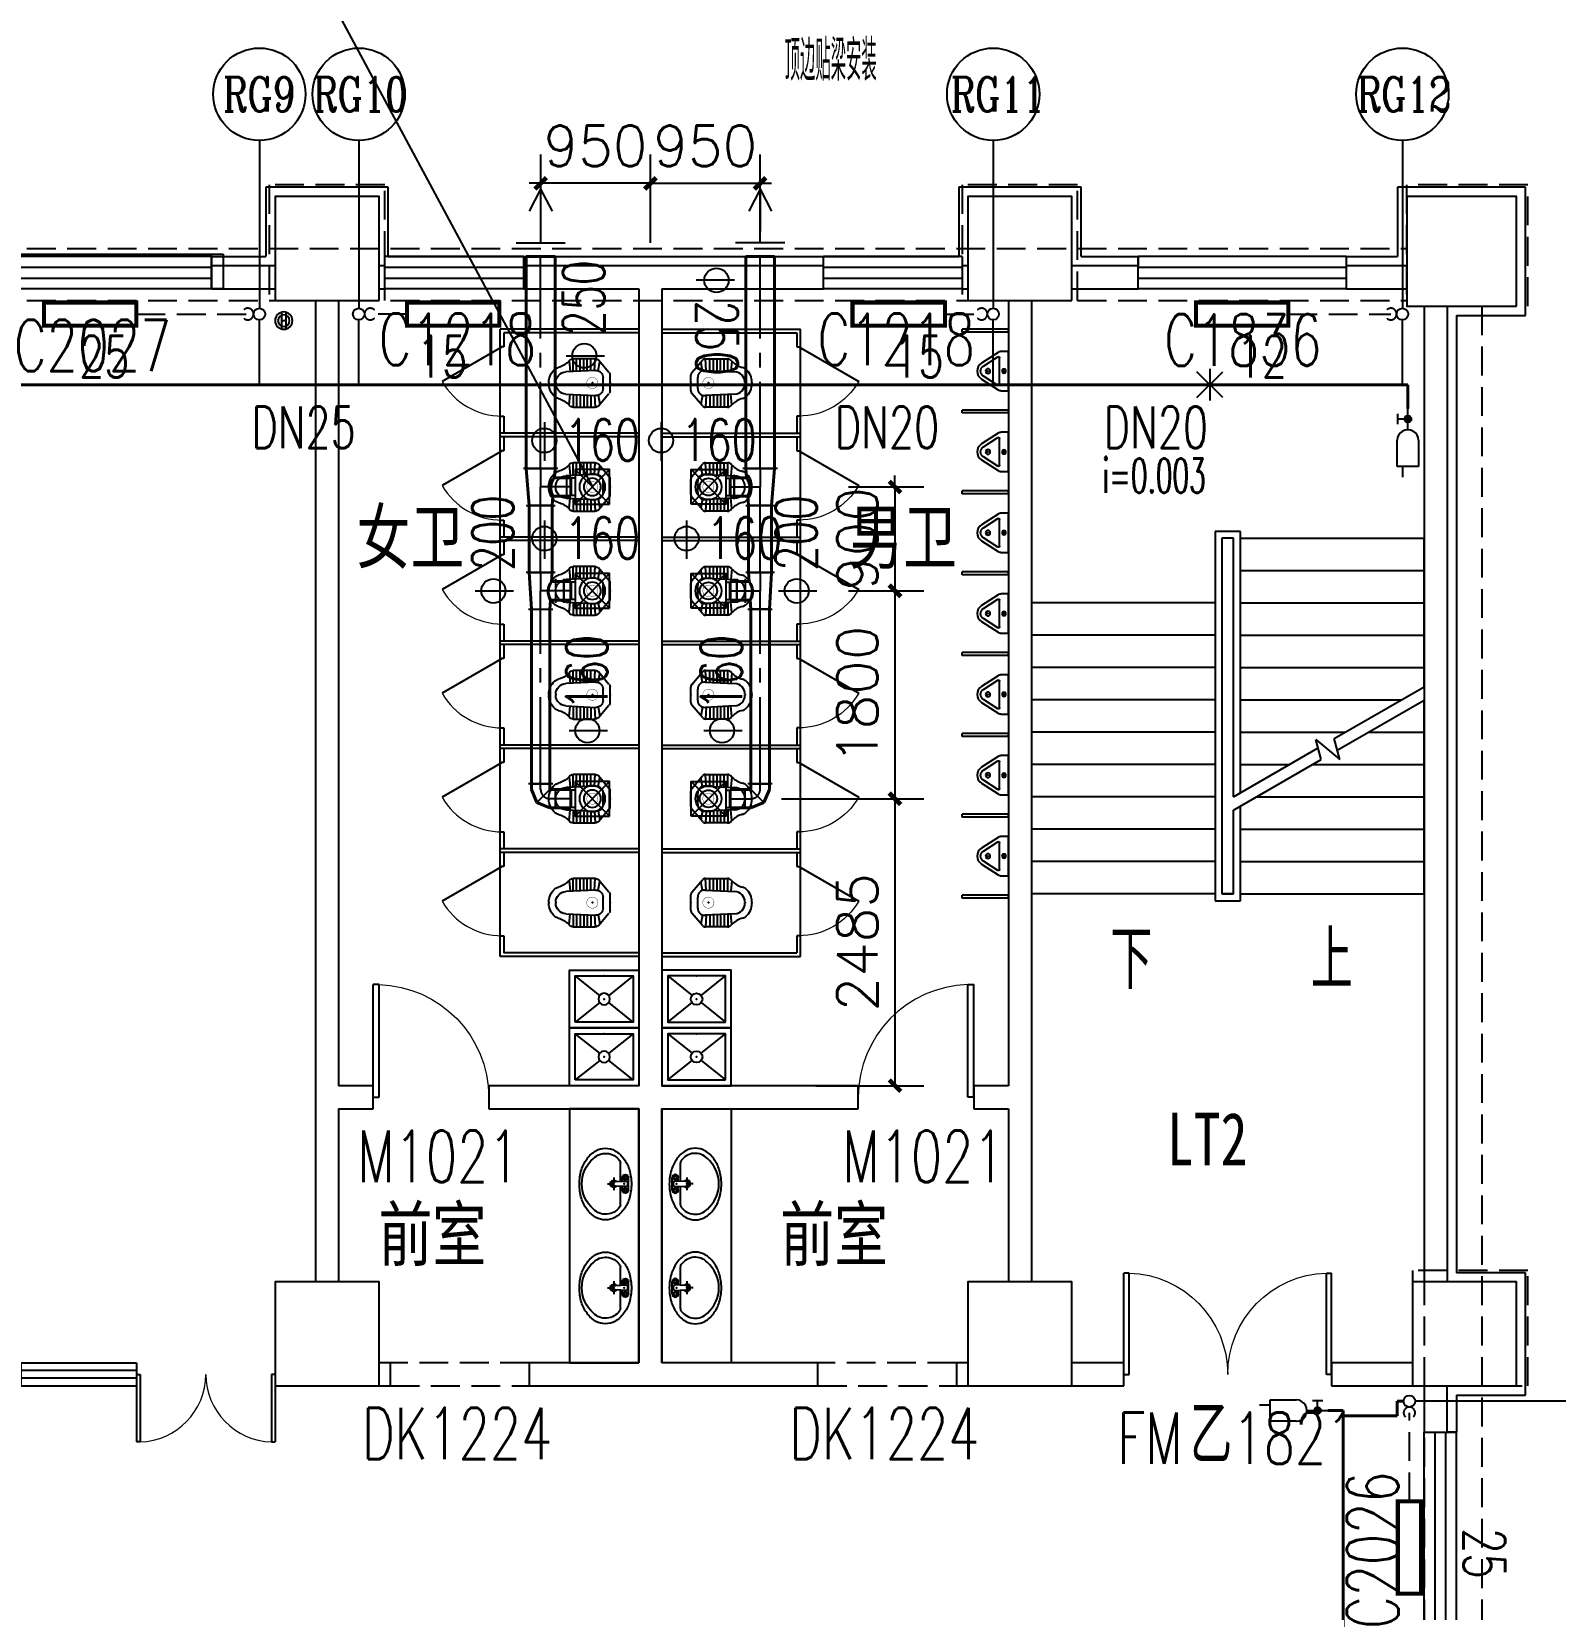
# Model space of a CAD drawing. Extents: x -37230 to 424755, y -141014 to 127947.
# Drawn here: x 295104 to 308302, y 33030 to 46693 of the extents above; entities that cross this region are included whole.
import ezdxf

# ---------------------------------------------------------------- set-up
doc = ezdxf.new("R2010")
doc.units = 0
doc.header["$LTSCALE"] = 1000
doc.header["$MEASUREMENT"] = 0
doc.linetypes.add('CENTER2', pattern=[1.125, 0.75, -0.125, 0.125, -0.125])
doc.linetypes.add('DASH', pattern=[0.35, 0.25, -0.1])
for name, color, linetype in [('AC-PFSB', 4, 'Continuous'), ('COLUMN', 8, 'Continuous'), ('DIM-暖供水', 3, 'Continuous'), ('DIM_SYMB', 3, 'Continuous'), ('DUCT-排风中心线', 5, 'CENTER2'), ('DUCT-排风法兰', 2, 'Continuous'), ('DUCT-排风管端线', 2, 'Continuous'), ('PIPE-暖供支管', 4, 'Continuous'), ('PIPE-暖回支管', 4, 'DASH'), ('S_GROUND(给排水)', 143, 'Continuous'), ('S_SURFACE(面层)', 62, 'Continuous'), ('SURFACE', 5, 'Continuous'), ('TH-散热器', 4, 'Continuous'), ('TH_TEXT', 7, 'Continuous'), ('VALVE-暖供水', 7, 'Continuous'), ('WINDOW_TEXT', 8, 'Continuous'), ('厨卫', 8, 'Continuous'), ('暖通底图', 8, 'Continuous'), ('设备以及附件层', 7, 'Continuous')]:
    doc.layers.add(name, color=color, linetype=linetype)
doc.layers.add('DUCT-排风管', color=31, linetype='Continuous', lineweight=40)
doc.layers.add('PIPE-暖供水', color=1, linetype='Continuous', lineweight=40)
doc.styles.add('-宋体', font='', dxfattribs={"width": 0.75})
doc.styles.add('_TCH_DIM', font='SIMPLEX', dxfattribs={"bigfont": 'GBCBIG'})
doc.styles.add('_TCH_WINDOW', font='SIMPLEX', dxfattribs={"height": 3.5, "bigfont": 'GBCBIG'})
doc.styles.add('_THVAC_DIM', font='SIMPLEX', dxfattribs={"width": 0.8, "height": 3.5, "bigfont": 'HZTXT'})
doc.styles.add('_THVAC_SERIAL', font='COMPLEX', dxfattribs={"width": 0.8, "height": 3.5, "bigfont": 'HZTXT'})
doc.styles.get('-宋体').set_extended_font_data('SimSun')
doc.dimstyles.get("Standard").update_dxf_attribs({"dimscale": 100, "dimtxt": 3.5, "dimasz": 1, "dimexe": 2.5, "dimexo": 3, "dimgap": 1.5, "dimtad": 1, "dimdec": 0, "dimzin": 0, "dimdsep": 46, "dimtxsty": '_TCH_DIM', "dimblk": 'ARCHTICK', "dimcen": 0.09, "dimclrd": 3, "dimclre": 3, "dimclrt": 3, "dimadec": 0, "dimazin": 0, "dimtfac": 1, "dimtdec": 0, "dimtix": 1, "dimtmove": 2, "dimatfit": 3, "dimfxl": 0, "dimtolj": 1, "dimtzin": 0, "dimarcsym": 0})

# ---------------------------------------------------------------- blocks, each defined once
blk = doc.blocks.new('$lvtry$00000174')
at = {"layer": '厨卫'}
for p, q in [((-179, -96), (-17, -96)), ((-52, -25), (56, -25)), ((-52, -78), (-20, -78)), ((-22, -44), (-17, -142)), ((21, -142), (26, -44)), ((21, -96), (183, -96)), ((24, -78), (56, -78)), ((-14, -152), (-54, -152)), ((2, -208), (2, -161)), ((58, -152), (18, -152))]:
    blk.add_line(p, q, dxfattribs=at)
blk.add_lwpolyline([(-123, -18, 0.084172), (-219, -66, 0.106486), (-289, -143, 0.130324), (-310, -225, 0.130324), (-289, -308, 0.106486), (-219, -385, 0.084172), (-123, -433, 0.073176), (0, -451, 0.073176), (123, -433, 0.084172), (219, -385, 0.106486), (289, -308, 0.130324), (310, -225, 0.130324), (289, -143, 0.106486), (219, -66, 0.084172), (123, -18, 0.073176), (0, 0, 0.073176), (-123, -18)], format="xyb", dxfattribs=at)
for centre, radius in [((-52, -52), 19.4), ((-52, -52), 12.6), ((56, -52), 19.4), ((56, -52), 12.6)]:
    blk.add_circle(centre, radius, dxfattribs=at)
for centre, radius, start, end in [((-114, -224), 148, 125.2171, 225.4044), ((-179, -131), 35.1, 90, 125.2171), ((-52, -52), 26.5, 90, 270), ((2, -152), 30.9, 129.8713, 50.1287), ((2, -62), 29.9, 37.4402, 142.5598), ((56, -52), 26.5, 270, 90), ((183, -131), 35.1, 54.7829, 90), ((118, -224), 148, 314.5956, 54.7829), ((2, -142), 19.1, 180, 0), ((2, -152), 19.3, 163.9274, 16.0726), ((6, -130), 300, 221.743, 269.243), ((-2, -130), 300, 270.757, 318.257)]:
    blk.add_arc(centre, radius, start, end, dxfattribs=at)
for p in [(2, -62), (2, -152)]:
    blk.add_point(p, dxfattribs=at)
blk = doc.blocks.new('dgfgrtze')
at = {"layer": '厨卫'}
for p, q in [((324984, -3123), (324993, -3216)), ((325019, -3214), (325019, -3104)), ((325021, -3104), (325211, -3104)), ((325050, -3213), (325050, -3104)), ((325081, -3211), (325081, -3104)), ((325111, -3210), (325111, -3104)), ((325142, -3209), (325142, -3104)), ((325173, -3207), (325173, -3104)), ((325205, -3206), (325211, -3104)), ((325236, -3208), (325251, -3132)), ((325238, -3117), (325330, -3224)), ((324957, -3217), (325215, -3205)), ((325279, -3266), (325279, -3362)), ((325339, -3248), (325339, -3381)), ((324809, -3318), (324809, -3310)), ((324869, -3318), (324869, -3310)), ((325215, -3423), (324957, -3411)), ((324984, -3505), (324993, -3413)), ((325019, -3414), (325019, -3524)), ((325050, -3416), (325050, -3524)), ((325330, -3404), (325238, -3512)), ((325211, -3524), (325021, -3524)), ((325081, -3417), (325081, -3524)), ((325111, -3418), (325111, -3524)), ((325142, -3420), (325142, -3524)), ((325173, -3421), (325173, -3524)), ((325205, -3423), (325211, -3524)), ((325236, -3421), (325251, -3496))]:
    blk.add_line(p, q, dxfattribs=at)
at = {"layer": '厨卫', "const_width": 3}
blk.add_lwpolyline([(325186, -3266, -1), (325186, -3363, -1)], format="xyb", close=True, dxfattribs=at)
at = {"layer": '厨卫'}
for centre, radius, start, end in [((324848, -2999), 185, 283.4062, 315.2192), ((324948, -3099), 43.9, 315.2192, 325.8855), ((325021, -3148), 43.9, 90, 145.8855), ((325211, -3140), 35.9, 40.7002, 90), ((324962, -3310), 153, 130.7841, 180), ((324907, -3246), 68.7, 103.4062, 130.7841), ((324962, -3310), 92.8, 92.693, 180), ((325218, -3266), 61, 0, 92.693), ((325303, -3248), 35.9, 0, 40.7002), ((324962, -3318), 153, 180, 229.2159), ((324962, -3318), 92.8, 180, 267.307), ((325218, -3362), 61, 267.307, 0), ((325303, -3381), 35.9, 319.2998, 0), ((324907, -3382), 68.7, 229.2159, 256.5938), ((324848, -3629), 185, 44.7808, 76.5938), ((324948, -3530), 43.9, 34.1145, 44.7808), ((325021, -3480), 43.9, 214.1145, 270), ((325211, -3488), 35.9, 270, 319.2998)]:
    blk.add_arc(centre, radius, start, end, dxfattribs=at)
for p in [(325186, -3314), (325339, -3314)]:
    blk.add_point(p, dxfattribs=at)
blk = doc.blocks.new('$TCHSYS$APDOOR2D')
blk.add_line((0.5, 0), (0, 0.866))
at = {"lineweight": 13}
blk.add_arc((0.5, 0), 1, 120, 180, dxfattribs=at)
blk = doc.blocks.new('dabi9anqiyi')
at = {"layer": '厨卫'}
for p, q in [((113093, 103811), (112163, 103811)), ((112163, 102611), (112163, 103811)), ((112315, 103811), (112163, 103811)), ((112193, 102611), (112193, 103781)), ((112193, 103781), (112315, 103781)), ((112315, 103781), (112315, 103811)), ((113093, 103811), (112915, 103811)), ((112915, 103811), (112915, 103781)), ((112915, 103781), (113063, 103781)), ((113063, 102611), (113063, 103781)), ((113093, 102611), (113093, 103811)), ((112163, 102611), (112193, 102611)), ((113063, 102611), (113093, 102611))]:
    blk.add_line(p, q, dxfattribs=at)
at = {"layer": '厨卫', "xscale": 600, "yscale": -600, "zscale": 30, "rotation": 180}
blk.add_blockref('$TCHSYS$APDOOR2D', (112615, 103796), dxfattribs=at)
at = {"layer": '厨卫', "extrusion": (0, 0, -1), "xscale": -1, "zscale": -1, "rotation": 90}
blk.add_blockref('dgfgrtze', (-115942, 428200), dxfattribs=at)
blk = doc.blocks.new('$lvtry$00000219')
at = {"color": 0}
for p, q in [((-124, -91), (-43, -216)), ((-116, -76), (116, -76)), ((43, -216), (124, -91))]:
    blk.add_line(p, q, dxfattribs=at)
blk.add_lwpolyline([(69, -231, -0.57735), (-69, -231), (-162, -88, -0.145378), (-170, -61), (-170, 0), (170, 0), (170, -61, -0.145378), (162, -88)], format="xyb", close=True, dxfattribs=at)
for centre, radius in [((0, -38), 17.7), ((0, -177), 20)]:
    blk.add_circle(centre, radius, dxfattribs=at)
for centre, radius, start, end in [((-116, -86), 10, 90, 213.0863), ((116, -86), 10, 326.9137, 90), ((0, -191), 50, 210, 330)]:
    blk.add_arc(centre, radius, start, end, dxfattribs=at)
for p in [(0, -38), (0, -177)]:
    blk.add_point(p, dxfattribs=at)
blk = doc.blocks.new('A$C18BE6784')
at = {"layer": '厨卫'}
for p, q in [((0, 725), (400, 725)), ((0, 725), (0, 700)), ((0, 700), (400, 700)), ((400, 725), (400, 700)), ((0, 25), (400, 25)), ((0, 25), (0, 0)), ((400, 25), (400, 0)), ((0, 0), (400, 0))]:
    blk.add_line(p, q, dxfattribs=at)
at = {"layer": '厨卫', "xscale": -1, "rotation": 90}
blk.add_blockref('$lvtry$00000219', (0, 362), dxfattribs=at)
blk = doc.blocks.new('$lvtry$00000191')
at = {"layer": '厨卫'}
for p, q in [((-250, -50), (-39, -219)), ((39, -219), (250, -50)), ((-250, -450), (-39, -281)), ((39, -281), (250, -450))]:
    blk.add_line(p, q, dxfattribs=at)
for points in [[(300, -500), (300, 0), (-300, 0), (-300, -500)], [(250, -450), (250, -50), (-250, -50), (-250, -450)]]:
    blk.add_lwpolyline(points, close=True, dxfattribs=at)
blk.add_circle((0, -250), 50, dxfattribs=at)
for p in [(0, -50), (0, -250)]:
    blk.add_point(p, dxfattribs=at)
blk = doc.blocks.new('DSAAAAAAAAAAAHHHHHHHHHHDSAAAAAACCE')
at = {"layer": 'S_SURFACE(面层)', "linetype": 'DASH'}
for p, q in [((107291, 162939), (106291, 162939)), ((106291, 162939), (106291, 161939)), ((107291, 161939), (107291, 162939)), ((113291, 162939), (112291, 162939)), ((112291, 162939), (112291, 161939)), ((113291, 161939), (113291, 162939)), ((117191, 162939), (116141, 162939)), ((116141, 162939), (116141, 161889)), ((117191, 161889), (117191, 162939)), ((106291, 161939), (107291, 161939)), ((112291, 161939), (113291, 161939)), ((116141, 161889), (117191, 161889)), ((117191, 153539), (116191, 153539)), ((116191, 153539), (116191, 152539)), ((117191, 152539), (117191, 153539)), ((116191, 152539), (117191, 152539))]:
    blk.add_line(p, q, dxfattribs=at)
blk = doc.blocks.new('geipaishuiguan')
at = {"layer": 'S_GROUND(给排水)'}
for p, q in [((-50313, 82116), (-50313, 81971)), ((-50275, 82043), (-50313, 82043)), ((-50275, 82116), (-50275, 81971))]:
    blk.add_line(p, q, dxfattribs=at)
for radius in [75, 50]:
    blk.add_circle((-50294, 82043), radius, dxfattribs=at)
blk = doc.blocks.new('gouzaozhuyi')
at = {"layer": 'COLUMN'}
blk.add_lwpolyline([(-113223, -21566), (-113223, -21866), (-113323, -21866), (-113323, -21566), (-113223, -21566)], dxfattribs=at)
blk = doc.blocks.new('$VALVE$00000964')
h = blk.add_hatch(color=256)
h.paths.add_polyline_path([(14.7, 46.1, 0.414214), (0, 60.8), (0, 31.3, 0.414214)])
h.paths.add_polyline_path([(0, 60.8, 0.414214), (-14.7, 46.1, 0.414214), (0, 31.3)])
for p, q in [((23.2, 251.3), (23.2, 297.4)), ((-46.1, 138.2), (-46.1, 251.3)), ((-46.1, 251.3), (46.1, 251.3)), ((46.1, 251.3), (46.1, 138.2)), ((0, 92.2), (0, 0)), ((14.7, 46.1), (44.2, 46.1)), ((44.2, 68.2), (44.2, 24))]:
    blk.add_line(p, q)
blk.add_circle((0, 46.1), 14.7)
blk.add_arc((0, 138.2), 46.1, 180, 0)
blk.add_point((0, 0))
blk = doc.blocks.new('_ArchTick')
at = {"color": 0, "linetype": 'ByBlock', "const_width": 0.4}
blk.add_lwpolyline([(-0.5, -0.5), (0.5, 0.5)], dxfattribs=at)
blk = doc.blocks.new('*D40')
at = {"color": 3, "lineweight": -2}
for p, q in [((299514, 44865), (299514, 45629)), ((300464, 44865), (300464, 45629)), ((299514, 45379), (299414, 45379)), ((300464, 45379), (299514, 45379)), ((300464, 45379), (300564, 45379))]:
    blk.add_line(p, q, dxfattribs=at)
at = {"layer": 'Defpoints', "color": 0}
for p in [(299514, 45379), (299514, 44565, 103), (300464, 44565)]:
    blk.add_point(p, dxfattribs=at)
at = {"color": 3, "lineweight": -2, "xscale": 100, "yscale": 100, "zscale": 100}
blk.add_blockref('_ArchTick', (299514, 45379), dxfattribs=at)
at = {"color": 3, "lineweight": -2, "xscale": 100, "yscale": 100, "zscale": 100, "rotation": 180}
blk.add_blockref('_ArchTick', (300464, 45379), dxfattribs=at)
at = {"color": 3, "insert": (299989, 45704), "char_height": 350, "attachment_point": 5, "style": '_TCH_DIM'}
blk.add_mtext('\\A1;950', dxfattribs=at)
blk = doc.blocks.new('*D41')
at = {"color": 3, "lineweight": -2}
for p, q in [((302582, 42750), (302582, 42850)), ((302179, 42750), (302832, 42750)), ((302582, 42750), (302582, 41850)), ((302179, 41850), (302832, 41850)), ((302582, 41850), (302582, 41750))]:
    blk.add_line(p, q, dxfattribs=at)
at = {"layer": 'Defpoints', "color": 0}
for p in [(301879, 42750), (301879, 41850), (302582, 41850)]:
    blk.add_point(p, dxfattribs=at)
at = {"color": 3, "lineweight": -2, "xscale": 100, "yscale": 100, "zscale": 100}
for p, rotation in [((302582, 42750), 270), ((302582, 41850), 90)]:
    blk.add_blockref('_ArchTick', p, dxfattribs=dict(at, rotation=rotation))
at = {"color": 3, "insert": (302257, 42300), "char_height": 350, "attachment_point": 5, "rotation": 90, "style": '_TCH_DIM'}
blk.add_mtext('\\A1;900', dxfattribs=at)
blk = doc.blocks.new('HQS')
at = {"layer": 'AC-PFSB'}
for p, q in [((-160, -160), (160, 160)), ((160, -160), (-160, 160)), ((-80, -160), (-80, -200)), ((-80, -200), (80, -200)), ((80, -160), (80, -200))]:
    blk.add_line(p, q, dxfattribs=at)
blk.add_lwpolyline([(-160, 160), (160, 160), (160, -160), (-160, -160)], close=True, dxfattribs=at)
for radius in [120, 80]:
    blk.add_circle((0, 0), radius, dxfattribs=at)
blk = doc.blocks.new('平')
at = {"color": 3}
for p, q in [((110282, 45488), (110184, 45299)), ((110282, 45488), (110282, 45122)), ((110282, 45488), (110381, 45299)), ((110069, 45025), (110496, 45025))]:
    blk.add_line(p, q, dxfattribs=at)
blk = doc.blocks.new('*D42')
at = {"color": 3, "lineweight": -2}
for p, q in [((300464, 44865), (300464, 45629)), ((301414, 44865), (301414, 45629)), ((300464, 45379), (300364, 45379)), ((300464, 45379), (301414, 45379)), ((301414, 45379), (301514, 45379))]:
    blk.add_line(p, q, dxfattribs=at)
at = {"layer": 'Defpoints', "color": 0}
for p in [(301414, 45379), (300464, 44565), (301414, 44565, 103)]:
    blk.add_point(p, dxfattribs=at)
at = {"color": 3, "lineweight": -2, "xscale": 100, "yscale": 100, "zscale": 100}
blk.add_blockref('_ArchTick', (300464, 45379), dxfattribs=at)
at = {"color": 3, "lineweight": -2, "xscale": 100, "yscale": 100, "zscale": 100, "rotation": 180}
blk.add_blockref('_ArchTick', (301414, 45379), dxfattribs=at)
at = {"color": 3, "insert": (300939, 45704), "char_height": 350, "attachment_point": 5, "style": '_TCH_DIM'}
blk.add_mtext('\\A1;950', dxfattribs=at)
blk = doc.blocks.new('*D48')
at = {"color": 3, "lineweight": -2}
for p, q in [((302179, 41850), (302832, 41850)), ((302582, 41850), (302582, 40050)), ((301598, 40050), (302832, 40050))]:
    blk.add_line(p, q, dxfattribs=at)
at = {"layer": 'Defpoints', "color": 0}
for p in [(301879, 41850), (301298, 40050), (302582, 40050)]:
    blk.add_point(p, dxfattribs=at)
at = {"color": 3, "lineweight": -2, "xscale": 100, "yscale": 100, "zscale": 100}
for p, rotation in [((302582, 41850), 90), ((302582, 40050), 270)]:
    blk.add_blockref('_ArchTick', p, dxfattribs=dict(at, rotation=rotation))
at = {"color": 3, "insert": (302257, 40950), "char_height": 350, "attachment_point": 5, "rotation": 90, "style": '_TCH_DIM'}
blk.add_mtext('\\A1;1800', dxfattribs=at)
blk = doc.blocks.new('*D49')
at = {"color": 3, "lineweight": -2}
for p, q in [((301898, 40050), (302832, 40050)), ((302582, 40050), (302582, 37565)), ((301898, 37565), (302832, 37565))]:
    blk.add_line(p, q, dxfattribs=at)
at = {"layer": 'Defpoints', "color": 0}
for p in [(301598, 40050), (301598, 37565), (302582, 37565)]:
    blk.add_point(p, dxfattribs=at)
at = {"color": 3, "lineweight": -2, "xscale": 100, "yscale": 100, "zscale": 100}
for p, rotation in [((302582, 40050), 90), ((302582, 37565), 270)]:
    blk.add_blockref('_ArchTick', p, dxfattribs=dict(at, rotation=rotation))
at = {"color": 3, "insert": (302257, 38807), "char_height": 350, "attachment_point": 5, "rotation": 90, "style": '_TCH_DIM'}
blk.add_mtext('\\A1;2485', dxfattribs=at)
blk = doc.blocks.new('$DorLib2D$00000002')
for p, q in [((-0.5, 0), (-0.5, 0.4875)), ((-0.475, 0.4875), (-0.5, 0.4875)), ((-0.475, 0), (-0.475, 0.4875)), ((0.475, 0), (0.475, 0.4875)), ((0.475, 0.4875), (0.5, 0.4875)), ((0.5, 0), (0.5, 0.4875)), ((-0.5, 0), (-0.475, 0)), ((0.5, 0), (0.475, 0))]:
    blk.add_line(p, q)
at = {"lineweight": 13}
for centre, start, end in [((-0.4875, 0), 0, 88.53072), ((0.4875, 0), 91.46928, 180)]:
    blk.add_arc(centre, 0.4875, start, end, dxfattribs=at)
blk = doc.blocks.new('$DorLib2D$00000001')
for p, q in [((0.45, 0.975), (0.5, 0.975)), ((0.45, 0), (0.45, 0.975)), ((0.5, 0), (0.5, 0.975)), ((0.5, 0), (0.45, 0))]:
    blk.add_line(p, q)
at = {"lineweight": 13}
blk.add_arc((0.475, 0), 0.975, 91.4693, 180, dxfattribs=at)
blk = doc.blocks.new('$WINLIB2D$00000001')
at = {"color": 0}
for points in [[(-0.5, 0.5), (-0.5, -0.5)], [(-0.5, 0.5), (0.5, 0.5)], [(0.5, -0.5), (0.5, 0.5)], [(0.5, 0.1667), (-0.5, 0.1667)], [(0.5, -0.1667), (-0.5, -0.1667)], [(-0.5, -0.5), (0.5, -0.5)]]:
    blk.add_lwpolyline(points, dxfattribs=at)
blk = doc.blocks.new('_FZH')
blk.add_lwpolyline([(-0.5, -0.5), (0.5, -0.5), (0.5, 0.5), (-0.5, 0.5)], close=True)
blk = doc.blocks.new('$VALVE$00000780')
at = {"layer": '设备以及附件层'}
for points in [[(-37.3, -37.3), (37.3, 37.3)], [(37.3, -37.3), (-37.3, 37.3)], [(0, 45.5), (0, -45.5)]]:
    blk.add_lwpolyline(points, dxfattribs=at)

msp = doc.modelspace()

# ---------------------------------------------------------------- linework, layer by layer
at = {"color": 3}
for p, q in [((297077.4, 45750.3), (297077.4, 44297.2, 750)), ((297938.1, 45750.3), (297938.1, 44297.2, 750)), ((303432.6, 45750.3), (303432.6, 44297.2, 750)), ((306976.6, 45750.3), (306976.6, 44297.2, 750)), ((308540.1, 34832.1), (307087, 34832.1, 750))]:
    msp.add_line(p, q, dxfattribs=at)
at = {"layer": 'DIM-暖供水'}
msp.add_lwpolyline([(305602.5, 42594.8, 0, 0, 0), (304302.5, 42594.8, 53.3, 0, 0), (304102.5, 42594.8, 0, 0, 0)], format="xyseb", dxfattribs=at)
for centre in [(297077.4, 46150.3), (297938.1, 46150.3), (303432.6, 46150.3), (306976.6, 46150.3)]:
    msp.add_circle(centre, 400, dxfattribs=at)
at = {"layer": 'DIM_SYMB', "color": 8}
for points in [[(304588.8, 39085.2, 0, 0, 0), (304588.8, 42905.2, 0, 0, 0), (306338.8, 42905.2, 0, 0, 0), (306338.8, 41075.2, 120, 0, 0), (306338.8, 40625.2, 0, 0, 0)], [(306338.8, 39085.2, 0, 0, 0), (306338.8, 39895.2, 120, 0, 0), (306338.8, 40345.2, 0, 0, 0)]]:
    msp.add_lwpolyline(points, format="xyseb", dxfattribs=at)
at = {"layer": 'DUCT-排风中心线'}
for p, q in [((299513.5, 42910.4), (299513.5, 44745.2)), ((301414.1, 42910.4), (301414.1, 44745.2)), ((299513.5, 42910.2), (299513.5, 42750.2)), ((301414.1, 42910.2), (301414.1, 42750.2)), ((299738.5, 42750.2), (299513.5, 42750.2)), ((299513.5, 42590.2), (299513.5, 42750.2)), ((299773.6, 42750.2), (299738.7, 42750.2)), ((301154, 42750.2), (301188.9, 42750.2)), ((301189.1, 42750.2), (301414.1, 42750.2)), ((301414.1, 42590.2), (301414.1, 42750.2)), ((299513.5, 42010.4), (299513.5, 42590)), ((301414.1, 42010.4), (301414.1, 42590)), ((299513.5, 42010.2), (299513.5, 41850.2)), ((301414.1, 42010.2), (301414.1, 41850.2)), ((299513.5, 41690.2), (299513.5, 41850.2)), ((299713.5, 41850.2), (299513.5, 41850.2)), ((299773.6, 41850.2), (299713.7, 41850.2)), ((301154, 41850.2), (301213.9, 41850.2)), ((301214.1, 41850.2), (301414.1, 41850.2)), ((301414.1, 41690.2), (301414.1, 41850.2)), ((299513.5, 40180.4), (299513.5, 41690)), ((301414.1, 40180.4), (301414.1, 41690)), ((299513.5, 40130.2), (299513.5, 40180.2)), ((301414.1, 40130.2), (301414.1, 40180.2)), ((299643.5, 40050.2), (299593.5, 40050.2)), ((299773.6, 40050.2), (299643.5, 40050.2)), ((301154, 40050.2), (301284.1, 40050.2)), ((301284.1, 40050.2), (301334.1, 40050.2))]:
    msp.add_line(p, q, dxfattribs=at)
for centre, start, end in [((299593.5, 40130.2), 180, 270), ((301334.1, 40130.2), 270, 360)]:
    msp.add_arc(centre, 80, start, end, dxfattribs=at)
at = {"layer": 'DUCT-排风法兰'}
for p, q in [((299663.5, 42910.3), (299363.5, 42910.3)), ((301564.1, 42910.3), (301264.1, 42910.3)), ((299738.6, 42855.2), (299738.6, 42645.2)), ((301189, 42645.2), (301189, 42855.2)), ((299388.5, 42590.1), (299638.5, 42590.1)), ((301289.1, 42590.1), (301539.1, 42590.1)), ((299638.5, 42010.3), (299388.5, 42010.3)), ((299643.6, 41745.2), (299643.6, 41955.2)), ((299713.6, 41955.2), (299713.6, 41745.2)), ((301214, 41745.2), (301214, 41955.2)), ((301284, 41955.2), (301284, 41745.2)), ((301539.1, 42010.3), (301289.1, 42010.3)), ((299408.5, 41690.1), (299618.5, 41690.1)), ((301309.1, 41690.1), (301519.1, 41690.1)), ((299618.5, 40180.3), (299408.5, 40180.3)), ((301519.1, 40180.3), (301309.1, 40180.3))]:
    msp.add_line(p, q, dxfattribs=at)
at = {"layer": 'DUCT-排风管'}
for p, q in [((299638.5, 44745.2), (299388.5, 44745.2)), ((299388.5, 44745.2), (299388.5, 42910.4)), ((299638.5, 42910.4), (299638.5, 44745.2)), ((301539.1, 44745.2), (301289.1, 44745.2)), ((301289.1, 44745.2), (301289.1, 42910.4)), ((301539.1, 42910.4), (301539.1, 44745.2)), ((299388.5, 42910.2), (299413.5, 42590.2)), ((299632.3, 42830.2), (299638.5, 42910.2)), ((301295.4, 42830.2), (301289.1, 42910.2)), ((301539.1, 42910.2), (301514.1, 42590.2)), ((299632.3, 42830.2), (299738.5, 42830.2)), ((299773.6, 42830.2), (299738.7, 42830.2)), ((299773.6, 42670.2), (299773.6, 42830.2)), ((301188.9, 42830.2), (301154, 42830.2)), ((301154, 42830.2), (301154, 42670.2)), ((301295.4, 42830.2), (301189.1, 42830.2)), ((299613.5, 42590.2), (299619.8, 42670.2)), ((299738.5, 42670.2), (299619.8, 42670.2)), ((299738.7, 42670.2), (299773.6, 42670.2)), ((301154, 42670.2), (301188.9, 42670.2)), ((301189.1, 42670.2), (301307.9, 42670.2)), ((301314.1, 42590.2), (301307.9, 42670.2)), ((299413.5, 42590), (299413.5, 42010.4)), ((299613.5, 42010.4), (299613.5, 42590)), ((301314.1, 42590), (301314.1, 42010.4)), ((301514.1, 42010.4), (301514.1, 42590)), ((299433.5, 41690.2), (299413.5, 42010.2)), ((299613.5, 42010.2), (299608.5, 41930.2)), ((301314.1, 42010.2), (301319.1, 41930.2)), ((301494.1, 41690.2), (301514.1, 42010.2)), ((299713.5, 41930.2), (299608.5, 41930.2)), ((299773.6, 41930.2), (299713.7, 41930.2)), ((299773.6, 41770.2), (299773.6, 41930.2)), ((301213.9, 41930.2), (301154, 41930.2)), ((301154, 41930.2), (301154, 41770.2)), ((301214.1, 41930.2), (301319.1, 41930.2)), ((299433.5, 41690), (299433.5, 40180.4)), ((299598.5, 41770.2), (299593.5, 41690.2)), ((299593.5, 40180.4), (299593.5, 41690)), ((299598.5, 41770.2), (299713.5, 41770.2)), ((299713.7, 41770.2), (299773.6, 41770.2)), ((301154, 41770.2), (301213.9, 41770.2)), ((301329.1, 41770.2), (301214.1, 41770.2)), ((301329.1, 41770.2), (301334.1, 41690.2)), ((301334.1, 41690), (301334.1, 40180.4)), ((301494.1, 40180.4), (301494.1, 41690)), ((299433.5, 40130.2), (299433.5, 40180.2)), ((299593.5, 40130.2), (299593.5, 40180.2)), ((301334.1, 40130.2), (301334.1, 40180.2)), ((301494.1, 40130.2), (301494.1, 40180.2)), ((299480.4, 40017.1), (299433.5, 40130.2)), ((299643.5, 40130.2), (299593.5, 40130.2)), ((299773.6, 40130.2), (299643.5, 40130.2)), ((299773.6, 39970.2), (299773.6, 40130.2)), ((301284.1, 40130.2), (301154, 40130.2)), ((301154, 40130.2), (301154, 39970.2)), ((301284.1, 40130.2), (301334.1, 40130.2)), ((301447.3, 40017.1), (301494.1, 40130.2)), ((299593.5, 39970.2), (299480.4, 40017.1)), ((299643.5, 39970.2), (299593.5, 39970.2)), ((299643.5, 39970.2), (299773.6, 39970.2)), ((301154, 39970.2), (301284.1, 39970.2)), ((301284.1, 39970.2), (301334.1, 39970.2)), ((301334.1, 39970.2), (301447.3, 40017.1))]:
    msp.add_line(p, q, dxfattribs=at)
for centre, radius, start, end in [((299748.2, 42740.7), 146.5, 142.31013, 208.75555), ((301179.5, 42740.7), 146.5, 331.24445, 37.68987), ((299725.4, 41842.6), 146.1, 143.13787, 209.70946), ((301202.3, 41842.6), 146.1, 330.29054, 36.86213)]:
    msp.add_arc(centre, radius, start, end, dxfattribs=at)
at = {"layer": 'DUCT-排风管端线'}
for p, q in [((299388.5, 42910.4), (299638.5, 42910.4)), ((299388.5, 42910.2), (299638.5, 42910.2)), ((301289.1, 42910.4), (301539.1, 42910.4)), ((301539.1, 42910.2), (301289.1, 42910.2)), ((299738.5, 42830.2), (299738.5, 42670.2)), ((299738.7, 42830.2), (299738.7, 42670.2)), ((301188.9, 42670.2), (301188.9, 42830.2)), ((301189.1, 42830.2), (301189.1, 42670.2)), ((299613.5, 42590.2), (299413.5, 42590.2)), ((299613.5, 42590), (299413.5, 42590)), ((301314.1, 42590.2), (301514.1, 42590.2)), ((301514.1, 42590), (301314.1, 42590)), ((299413.5, 42010.4), (299613.5, 42010.4)), ((299613.5, 42010.2), (299413.5, 42010.2)), ((301314.1, 42010.4), (301514.1, 42010.4)), ((301314.1, 42010.2), (301514.1, 42010.2)), ((299713.5, 41770.2), (299713.5, 41930.2)), ((299713.7, 41930.2), (299713.7, 41770.2)), ((301213.9, 41770.2), (301213.9, 41930.2)), ((301214.1, 41770.2), (301214.1, 41930.2)), ((299433.5, 41690.2), (299593.5, 41690.2)), ((299593.5, 41690), (299433.5, 41690)), ((301494.1, 41690.2), (301334.1, 41690.2)), ((301494.1, 41690), (301334.1, 41690)), ((299433.5, 40180.4), (299593.5, 40180.4)), ((299433.5, 40180.2), (299593.5, 40180.2)), ((301334.1, 40180.4), (301494.1, 40180.4)), ((301494.1, 40180.2), (301334.1, 40180.2)), ((299480.4, 40017.1), (299593.5, 40130.2)), ((299643.5, 40130.2), (299643.5, 39970.2)), ((299643.5, 39970.2), (299643.5, 40130.2)), ((301284.1, 39970.2), (301284.1, 40130.2)), ((301284.1, 39970.2), (301284.1, 40130.2)), ((301447.3, 40017.1), (301334.1, 40130.2))]:
    msp.add_line(p, q, dxfattribs=at)
at = {"layer": 'PIPE-暖供支管', "linetype": 'Continuous'}
for p, q in [((297077.4, 43634.9), (297077.4, 44197.2)), ((297938.1, 43634.9), (297938.1, 44197.2)), ((303432.6, 43634.9), (303432.6, 44197.2)), ((306976.6, 43634.9), (306976.6, 44197.2))]:
    msp.add_line(p, q, dxfattribs=at)
for centre in [(297077.4, 44247.2), (297938.1, 44247.2), (303432.6, 44247.2), (306976.6, 44247.2), (307037, 34832.1)]:
    msp.add_circle(centre, 50, dxfattribs=at)
at = {"layer": 'PIPE-暖供水', "linetype": 'Continuous'}
for p, q in [((289250.3, 43634.9), (297077.4, 43634.9)), ((297077.4, 43634.9), (297938.1, 43634.9)), ((297938.1, 43634.9), (303432.6, 43634.9)), ((303432.6, 43634.9), (306976.6, 43634.9)), ((306976.6, 43634.9), (307024, 43634.9)), ((307024, 43429.9), (307024, 43634.9)), ((306334.3, 34751.6), (306463, 34751.6)), ((306463, 34704.8), (306463, 34751.6)), ((306931.9, 34704.8), (306931.9, 34832.1)), ((306931.9, 34832.1), (306987, 34832.1)), ((306463, 27737.5), (306463, 34704.8)), ((306463, 34704.8), (306931.9, 34704.8))]:
    msp.add_line(p, q, dxfattribs=at)
at = {"layer": 'PIPE-暖回支管', "linetype": 'DASH'}
for p, q in [((296012.7, 44247.2), (296977.4, 44247.2)), ((298356.6, 44247.2), (298038.1, 44247.2)), ((303014.2, 44247.2), (303332.6, 44247.2)), ((305988.8, 44247.2), (306876.6, 44247.2)), ((307037, 33965.2), (307037, 34732.1))]:
    msp.add_line(p, q, dxfattribs=at)
for centre, start, end in [((296977.4, 44247.2), 225, 135), ((298038.1, 44247.2), 45, 315), ((303332.6, 44247.2), 225, 135), ((306876.6, 44247.2), 225, 135), ((307037, 34732.1), 315, 225)]:
    msp.add_arc(centre, 50, start, end, dxfattribs=at)
at = {"layer": 'SURFACE', "color": 8}
for p, q in [((298193.8, 45345.6), (297133.8, 45345.6)), ((297133.8, 45345.6), (297133.8, 44745.2)), ((298193.8, 44745.2), (298193.8, 45345.6)), ((304193.8, 45345.2), (303133.8, 45345.2)), ((303133.8, 45345.2), (303133.8, 44745.2)), ((304193.8, 44745.2), (304193.8, 45345.2)), ((308043.8, 45345.2), (306933.8, 45345.2)), ((306933.8, 45345.2), (306933.8, 44745.2)), ((308043.8, 44235.2), (308043.8, 45345.2)), ((296663.8, 44745.2), (296663.8, 44665.2)), ((296663.8, 44745.2), (297133.8, 44745.2)), ((298193.8, 44745.2), (300463.8, 44745.2)), ((300463.8, 44745.2), (303133.8, 44745.2)), ((304193.8, 44745.2), (304688.8, 44745.2)), ((304688.8, 44745.2), (304688.8, 44665.2)), ((306488.8, 44745.2), (306488.8, 44665.2)), ((306488.8, 44745.2), (306933.8, 44745.2)), ((307443.8, 44235.2), (307443.8, 35945.2)), ((307443.8, 44235.2), (308043.8, 44235.2)), ((308043.8, 35945.2), (307443.8, 35945.2)), ((308043.8, 34885.2), (308043.8, 35945.2)), ((307443.8, 34885.2), (307443.8, 34565.2)), ((307443.8, 34885.2), (308043.8, 34885.2)), ((307443.8, 34565.2), (307363.8, 34565.2))]:
    msp.add_line(p, q, dxfattribs=at)
at = {"layer": 'TH-散热器', "color": 3, "const_width": 35}
for points in [[(295212.7, 44147.2), (296012.7, 44147.2), (296012.7, 44347.2), (295212.7, 44347.2)], [(299156.6, 44347.2), (298356.6, 44347.2), (298356.6, 44147.2), (299156.6, 44147.2)], [(302214.2, 44147.2), (303014.2, 44147.2), (303014.2, 44347.2), (302214.2, 44347.2)], [(305188.8, 44147.2), (305988.8, 44147.2), (305988.8, 44347.2), (305188.8, 44347.2)], [(307137, 33165.2), (307137, 33965.2), (306937, 33965.2), (306937, 33165.2)]]:
    msp.add_lwpolyline(points, close=True, dxfattribs=at)
at = {"layer": 'TH_TEXT', "color": 3}
for p, q in [((301193.5, 44539.1), (300861, 44539.1)), ((299734.2, 43885.6), (300066.7, 43885.6)), ((299545.6, 43309.6), (299545.6, 42977.1)), ((300556.4, 43309.6), (300556.4, 42977.1)), ((299545.6, 42460.6), (299545.6, 42128.1)), ((300777, 42460.6), (300777, 42128.1)), ((298946.7, 41849.8, 103), (299279.2, 41849.8, 103)), ((301573.7, 41849.8, 103), (301906.2, 41849.8, 103)), ((299761, 40640.3), (300093.5, 40640.3)), ((300926.4, 40640.3), (301258.9, 40640.3))]:
    msp.add_line(p, q, dxfattribs=at)
msp.add_lwpolyline([(293736.8, 49687.3), (296234.5, 49687.3), (299961.1, 42750.2)], dxfattribs=at)
for centre in [(301036, 44539.1), (299891.7, 43885.6), (299545.6, 43152.1), (300556.4, 43152.1), (299545.6, 42303.1), (300777, 42303.1), (299104.2, 41849.8, 103), (301731.2, 41849.8, 103), (299918.5, 40640.3), (301083.9, 40640.3)]:
    msp.add_circle(centre, 105, dxfattribs=at)
at = {"layer": '暖通底图', "color": 8, "linetype": 'DASH'}
for p, q in [((258313.8, 44815.2), (307013.8, 44815.2)), ((258313.8, 44365.2), (307013.8, 44365.2)), ((307163.8, 44315.2), (307163.8, 18015.2)), ((307663.8, 44315.2), (307663.8, 18015.2)), ((299413.8, 35165.2), (298213.8, 35165.2)), ((303113.8, 35165.2), (301913.8, 35165.2)), ((298213.8, 34965.2), (299413.8, 34965.2)), ((301913.8, 34965.2), (303113.8, 34965.2))]:
    msp.add_line(p, q, dxfattribs=at)
at = {"layer": '暖通底图', "color": 8}
for p, q in [((294663.8, 44765.2), (296663.8, 44765.2)), ((297213.8, 44665.2), (296663.8, 44665.2)), ((296663.8, 44665.2), (296663.8, 44465.2)), ((298163.8, 44665.2), (298113.8, 44665.2)), ((298163.8, 44465.2), (298163.8, 44665.2)), ((300463.8, 44665.2), (299363.8, 44665.2)), ((299363.8, 44665.2), (299363.8, 44465.2)), ((301963.8, 44665.2), (300463.8, 44665.2)), ((301963.8, 44465.2), (301963.8, 44665.2)), ((303213.8, 44665.2), (303163.8, 44665.2)), ((303163.8, 44665.2), (303163.8, 44465.2)), ((304688.8, 44665.2), (304113.8, 44665.2)), ((304688.8, 44465.2), (304688.8, 44665.2)), ((307013.8, 44665.2), (306488.8, 44665.2)), ((306488.8, 44665.2), (306488.8, 44465.2)), ((296663.8, 44465.2), (297213.8, 44465.2)), ((298113.8, 44465.2), (298163.8, 44465.2)), ((299363.8, 44465.2), (300363.8, 44465.2)), ((300363.8, 44465.2), (300363.8, 37565.2)), ((300563.8, 44465.2), (300563.8, 37565.2)), ((300563.8, 44465.2), (301963.8, 44465.2)), ((303163.8, 44465.2), (303213.8, 44465.2)), ((304113.8, 44465.2), (304688.8, 44465.2)), ((306488.8, 44465.2), (307013.8, 44465.2)), ((297563.8, 44365.6), (297563.8, 37465.2)), ((297763.8, 44365.6), (297763.8, 37565.2)), ((303563.8, 44365.2), (303563.8, 37565.2)), ((303763.8, 44365.2), (303763.8, 37465.2)), ((307163.8, 44315.2), (307163.8, 35865.2)), ((307363.8, 44315.2), (307363.8, 35865.2)), ((305573.8, 42365.2), (305353.8, 42365.2)), ((305353.8, 42365.2), (305353.8, 39165.2)), ((305573.8, 40101.3), (305573.8, 42365.2)), ((305513.8, 42305.2), (305413.8, 42305.2)), ((305413.8, 42305.2), (305413.8, 39225.2)), ((305513.8, 42305.2), (305413.8, 42305.2)), ((305413.8, 42305.2), (305413.8, 41745.2)), ((305513.8, 40066.6), (305513.8, 42305.2)), ((305513.8, 40066.6), (305513.8, 42305.2)), ((305573.8, 42305.2), (307163.8, 42305.2)), ((307163.8, 41019.3), (307163.8, 42305.2)), ((305573.8, 42025.2), (307163.8, 42025.2)), ((303763.8, 41745.2), (303763.8, 39225.2)), ((305353.8, 41745.2), (303763.8, 41745.2)), ((305413.8, 41745.2), (305413.8, 39225.2)), ((305573.8, 41745.2), (307163.8, 41745.2)), ((305353.8, 41465.2), (303763.8, 41465.2)), ((305573.8, 41465.2), (307163.8, 41465.2)), ((305353.8, 41185.2), (303763.8, 41185.2)), ((305573.8, 41185.2), (307163.8, 41185.2)), ((306385.9, 40570.1), (307163.8, 41019.3)), ((305353.8, 40905.2), (303763.8, 40905.2)), ((305573.8, 40905.2), (306966.3, 40905.2)), ((306412.7, 40470.1), (307163.8, 40903.8)), ((307163.8, 39225.2), (307163.8, 40903.8)), ((305353.8, 40625.2), (303763.8, 40625.2)), ((305573.8, 40625.2), (306481.3, 40625.2)), ((306681.3, 40625.2), (307163.8, 40625.2)), ((305513.8, 40066.6), (306247.6, 40490.3)), ((306274.4, 40390.3), (306228.2, 40562.6)), ((306228.2, 40562.6), (306434.3, 40389.7)), ((306434.3, 40389.7), (306385.9, 40570.1)), ((305353.8, 40345.2), (303763.8, 40345.2)), ((305513.8, 39951.2), (306274.4, 40390.3)), ((305573.8, 40345.2), (305996.3, 40345.2)), ((306196.3, 40345.2), (307163.8, 40345.2)), ((305353.8, 40065.2), (303763.8, 40065.2)), ((305711.4, 40065.2), (307163.8, 40065.2)), ((305513.8, 39225.2), (305513.8, 39951.2)), ((305513.8, 39225.2), (305513.8, 39951.2)), ((305573.8, 39165.2), (305573.8, 39985.8)), ((305353.8, 39785.2), (303763.8, 39785.2)), ((305573.8, 39785.2), (307163.8, 39785.2)), ((305353.8, 39505.2), (303763.8, 39505.2)), ((305573.8, 39505.2), (307163.8, 39505.2)), ((305353.8, 39225.2), (303763.8, 39225.2)), ((305413.8, 39225.2), (305513.8, 39225.2)), ((305513.8, 39225.2), (305413.8, 39225.2)), ((305573.8, 39225.2), (307163.8, 39225.2)), ((305353.8, 39165.2), (305573.8, 39165.2)), ((297563.8, 37465.2), (297563.8, 35865.2)), ((298063.8, 37565.2), (297763.8, 37565.2)), ((298063.8, 37365.2), (298063.8, 37565.2)), ((300363.8, 37565.2), (299063.8, 37565.2)), ((299063.8, 37565.2), (299063.8, 37365.2)), ((302263.8, 37565.2), (300563.8, 37565.2)), ((302263.8, 37365.2), (302263.8, 37565.2)), ((303563.8, 37565.2), (303263.8, 37565.2)), ((303263.8, 37565.2), (303263.8, 37365.2)), ((303763.8, 37465.2), (303763.8, 35865.2)), ((297763.8, 37365.2), (298063.8, 37365.2)), ((297763.8, 37365.2), (297763.8, 35865.2)), ((299063.8, 37365.2), (300363.8, 37365.2)), ((300363.8, 37365.2), (300363.8, 35165.2)), ((300563.8, 37365.2), (302263.8, 37365.2)), ((300563.8, 37365.2), (300563.8, 35165.2)), ((303263.8, 37365.2), (303563.8, 37365.2)), ((303563.8, 37365.2), (303563.8, 35865.2)), ((298213.8, 35165.2), (298113.8, 35165.2)), ((298213.8, 34965.2), (298213.8, 35165.2)), ((300363.8, 35165.2), (299413.8, 35165.2)), ((299413.8, 35165.2), (299413.8, 34965.2)), ((301913.8, 35165.2), (300563.8, 35165.2)), ((301913.8, 34965.2), (301913.8, 35165.2)), ((303213.8, 35165.2), (303113.8, 35165.2)), ((303113.8, 35165.2), (303113.8, 34965.2)), ((304563.8, 35165.2), (304113.8, 35165.2)), ((304563.8, 34965.2), (304563.8, 35165.2)), ((307063.8, 35165.2), (306363.8, 35165.2)), ((306363.8, 35165.2), (306363.8, 34965.2)), ((298113.8, 34965.2), (298213.8, 34965.2)), ((299413.8, 34965.2), (300463.8, 34965.2)), ((300463.8, 34965.2), (301913.8, 34965.2)), ((303113.8, 34965.2), (303213.8, 34965.2)), ((304113.8, 34965.2), (304563.8, 34965.2)), ((306363.8, 34965.2), (307063.8, 34965.2)), ((307163.8, 34965.2), (307163.8, 34565.2)), ((307363.8, 34565.2), (307363.8, 34965.2)), ((307163.8, 34565.2), (307363.8, 34565.2))]:
    msp.add_line(p, q, dxfattribs=at)
for points in [[(300363.8, 35165.2), (300363.8, 37365.2), (299763.8, 37365.2), (299763.8, 35165.2)], [(300563.8, 35165.2), (300563.8, 37365.2), (301163.8, 37365.2), (301163.8, 35165.2)]]:
    msp.add_lwpolyline(points, close=True, dxfattribs=at)

# ---------------------------------------------------------------- block references
msp.add_blockref('平', (189231.2, -160.1))
at = {"xscale": -1}
msp.add_blockref('平', (411696.4, -160.1), dxfattribs=at)
at = {"layer": 'AC-PFSB', "yscale": 0.9375, "zscale": 0.9375}
for p, xscale, rotation in [((299961.1, 42750.2), -0.9375, 270), ((300966.5, 42750.2), 0.9375, 90.00000000000001), ((299961.1, 41850.2), -0.9375, 270), ((300966.5, 41850.2), 0.9375, 90.00000000000001), ((299961.1, 40050.2), -0.9375, 270), ((300966.5, 40050.2), 0.9375, 90.00000000000001)]:
    msp.add_blockref('HQS', p, dxfattribs=dict(at, xscale=xscale, rotation=rotation))
at = {"layer": 'VALVE-暖供水', "xscale": 3, "yscale": 3, "zscale": 3}
msp.add_blockref('$VALVE$00000780', (305309.1, 43634.9), dxfattribs=at)
at = {"layer": 'VALVE-暖供水', "xscale": 2, "yscale": 2, "zscale": 2}
for p, rotation in [((307024, 43429.9), 179.9999368909033), ((306334.3, 34751.6), 89.99993689090327)]:
    msp.add_blockref('$VALVE$00000964', p, dxfattribs=dict(at, rotation=rotation))
at = {"layer": '暖通底图', "color": 8}
for name, p in [('DSAAAAAAAAAAAHHHHHHHHHHDSAAAAAACCE', (190872.4, -117573.7)), ('gouzaozhuyi', (409987.3, 66331.1))]:
    msp.add_blockref(name, p, dxfattribs=at)
for p, xscale, yscale, zscale, rotation in [((297663.8, 44815.6), 899.9999999993233, 899.9999999953434, 899.9999999953434, 90.00000000009264), ((303663.8, 44815.2), 899.9999999993233, 899.9999999953434, 899.9999999953434, 90.00000000009264), ((307488.8, 44790.2), 950.0000000000073, 949.9999999991269, 949.9999999991269, 90.00000000004566), ((297663.8, 35415.2), 900, 900, 900, 90), ((303663.8, 35415.2), 900, 900, 900, 90), ((307513.8, 35415.2), 900.0000000005311, 900.0000000004075, 900.0000000004075, 90.00000000002595)]:
    msp.add_blockref('_FZH', p, dxfattribs=dict(at, xscale=xscale, yscale=yscale, zscale=zscale, rotation=rotation))
ref = msp.add_blockref('$WINLIB2D$00000001', (295663.8, 44605.2), dxfattribs=dict(at, xscale=-2000, yscale=280, zscale=280))
ref.add_attrib('A', 'C2027', (294951.3, 43751.3), dxfattribs={"layer": 'WINDOW_TEXT', "color": 8, "height": 446.25, "style": '_TCH_WINDOW', "width": 0.705882})
ref = msp.add_blockref('$WINLIB2D$00000001', (298763.8, 44605.2), dxfattribs=dict(at, xscale=-1200, yscale=280, zscale=280))
ref.add_attrib('A', 'C1218', (298111.3, 43805.2), dxfattribs={"layer": 'WINDOW_TEXT', "color": 8, "height": 446.25, "style": '_TCH_WINDOW', "width": 0.705882})
ref = msp.add_blockref('$WINLIB2D$00000001', (302563.8, 44605.2), dxfattribs=dict(at, xscale=-1200, yscale=280, zscale=280))
ref.add_attrib('A', 'C1218', (301911.3, 43805.2), dxfattribs={"layer": 'WINDOW_TEXT', "color": 8, "height": 446.25, "style": '_TCH_WINDOW', "width": 0.705882})
ref = msp.add_blockref('$WINLIB2D$00000001', (305588.8, 44605.2), dxfattribs=dict(at, xscale=-1800, yscale=280, zscale=280))
ref.add_attrib('A', 'C1836', (304913.8, 43798.5), dxfattribs={"layer": 'WINDOW_TEXT', "color": 8, "height": 446.25, "style": '_TCH_WINDOW', "width": 0.705882})
at = {"layer": '暖通底图', "color": 8, "xscale": -1}
msp.add_blockref('geipaishuiguan', (246994.7, -37853.1), dxfattribs=at)
at = {"layer": '暖通底图', "color": 8, "xscale": -1, "rotation": 90}
for p in [(402975.3, 156278), (402975.3, 155378), (402975.3, 154478), (402975.3, 153578), (402975.3, 152678), (402975.3, 151778)]:
    msp.add_blockref('dabi9anqiyi', p, dxfattribs=at)
at = {"layer": '暖通底图', "color": 8}
for name, p, rotation in [('dabi9anqiyi', (197952.3, 156278), 270), ('A$C18BE6784', (303563.8, 44115.2), 180), ('A$C18BE6784', (303563.8, 43415.2), 180), ('dabi9anqiyi', (197952.3, 155378), 270), ('A$C18BE6784', (303563.8, 42715.2), 180), ('dabi9anqiyi', (197952.3, 154478), 270), ('A$C18BE6784', (303563.8, 42015.2), 180), ('dabi9anqiyi', (197952.3, 153578), 270), ('A$C18BE6784', (303563.8, 41315.2), 180), ('A$C18BE6784', (303563.8, 40615.2), 180), ('dabi9anqiyi', (197952.3, 152678), 270), ('A$C18BE6784', (303563.8, 39915.2), 180), ('dabi9anqiyi', (197952.3, 151778), 270)]:
    msp.add_blockref(name, p, dxfattribs=dict(at, rotation=rotation))
at = {"layer": '暖通底图', "color": 8, "yscale": -1}
for name, p, rotation in [('$lvtry$00000191', (300063.8, 38565.2, 0), 180), ('$lvtry$00000191', (300063.8, 38065.2, 0), 180), ('$lvtry$00000174', (300299.9, 36713.3), 90), ('$lvtry$00000174', (300299.9, 35813.3), 90)]:
    msp.add_blockref(name, p, dxfattribs=dict(at, rotation=rotation))
at = {"layer": '暖通底图', "color": 8, "xscale": -1, "yscale": -1}
for name, p, rotation in [('$lvtry$00000191', (300863.8, 38565.2, 0), 180), ('$lvtry$00000191', (300863.8, 38065.2, 0), 180), ('$lvtry$00000174', (300627.7, 36713.3), 270), ('$lvtry$00000174', (300627.7, 35813.3), 270)]:
    msp.add_blockref(name, p, dxfattribs=dict(at, rotation=rotation))
at = {"layer": '暖通底图', "color": 8}
ref = msp.add_blockref('$DorLib2D$00000001', (298563.8, 37465.2), dxfattribs=dict(at, xscale=-1000, yscale=1000, zscale=200))
ref.add_attrib('A', 'M1021', (297926.3, 36729.6), dxfattribs={"layer": 'WINDOW_TEXT', "color": 8, "height": 446.25, "style": '_TCH_WINDOW', "width": 0.705882})
ref = msp.add_blockref('$DorLib2D$00000001', (302763.8, 37465.2), dxfattribs=dict(at, xscale=1000, yscale=1000, zscale=200))
ref.add_attrib('A', 'M1021', (302126.3, 36729.6), dxfattribs={"layer": 'WINDOW_TEXT', "color": 8, "height": 446.25, "style": '_TCH_WINDOW', "width": 0.705882})
at = {"layer": '暖通底图', "color": 8, "zscale": 200}
for name, p, xscale, yscale in [('$DorLib2D$00000002', (305463.8, 35065.2), -1800, 1800), ('$WINLIB2D$00000001', (295513.8, 35065.2), 1000.000000002387, -200), ('$DorLib2D$00000002', (296613.8, 35065.2), -1200, -1200)]:
    msp.add_blockref(name, p, dxfattribs=dict(at, xscale=xscale, yscale=yscale))
at = {"layer": '暖通底图', "color": 8}
ref = msp.add_blockref('$WINLIB2D$00000001', (307303.8, 33565.2), dxfattribs=dict(at, xscale=-2000, yscale=280, zscale=280, rotation=270))
ref.add_attrib('A', 'C2026', (306942.8, 32860.2), dxfattribs={"layer": 'WINDOW_TEXT', "color": 8, "height": 446.25, "rotation": 90, "style": '_TCH_WINDOW', "width": 0.705882})

# ---------------------------------------------------------------- texts
at = {"layer": 'DIM-暖供水', "color": 7, "style": '_THVAC_DIM', "width": 0.564706}
msp.add_text('i=0.003', height=297.5, dxfattribs=at).set_placement((304380.5, 42699.8))
at = {"layer": 'DIM_SYMB', "color": 7, "style": '_TCH_DIM'}
for s, p in [('上', (306182.4, 38402.7)), ('下', (304446.4, 38402.7))]:
    msp.add_text(s, height=506.4, dxfattribs=at).set_placement(p)
at = {"layer": 'TH_TEXT', "color": 3, "style": '_TCH_DIM'}
for s, height, width, p in [('顶边贴梁安装', 351.75, 0.525, (301626.6, 46268)), ('25', 360, 0.705882, (295516.3, 43698.5)), ('15', 360, 0.705882, (298441.5, 43698.5)), ('15', 360, 0.705882, (302566.2, 43698.5)), ('12', 360, 0.705882, (305540.9, 43698.5)), ('DN25', 360, 0.705882, (297008.4, 43085.7)), ('DN20', 360, 0.705882, (302061.2, 43085.7)), ('DN20', 360, 0.705882, (304389.6, 43085.7))]:
    msp.add_text(s, height=height, dxfattribs=dict(at, width=width)).set_placement(p)
at = {"layer": 'TH_TEXT', "style": '_THVAC_SERIAL', "width": 0.752941}
for s, p in [('RG9', (296762.7, 46001.6)), ('RG10', (297543.5, 46001.6)), ('RG11', (303064.6, 46001.6)), ('RG12', (306581.9, 46001.6))]:
    msp.add_text(s, height=297.5, dxfattribs=at).set_placement(p)
at = {"layer": 'TH_TEXT', "color": 3, "style": '_TCH_DIM', "width": 0.705882}
for s, rotation, p in [('250', 89.99999, (300066.7, 44060.6)), ('250', 270.00001, (300861, 44364.1)), ('160', 0.00001, (299720.6, 42977.1)), ('160', 359.99999, (300731.4, 42977.1)), ('200', 90, (299279.2, 42024.8, 103)), ('200', 90, (301906.2, 42024.8, 103)), ('160', 0.00001, (299720.6, 42128.1)), ('160', 359.99999, (300952, 42128.1)), ('160', 90.00001, (300093.5, 40815.3)), ('160', 89.99999, (301258.9, 40815.3)), ('25', 270, (307506.4, 33732.9))]:
    msp.add_text(s, height=360, rotation=rotation, dxfattribs=at).set_placement(p)
at = {"layer": 'WINDOW_TEXT', "color": 8, "linetype": 'DASH', "style": '_TCH_WINDOW', "width": 0.705882}
for p in [(297966.3, 34329.6), (301666.3, 34329.6)]:
    msp.add_text('DK1224', height=446.25, dxfattribs=at).set_placement(p)
at = {"layer": 'WINDOW_TEXT', "color": 8, "style": '_TCH_WINDOW', "width": 0.705882}
for s, p in [('FM', (304507, 34290.2)), ('1821', (305505.6, 34290.2))]:
    msp.add_text(s, height=446.25, dxfattribs=at).set_placement(p)
at = {"layer": 'WINDOW_TEXT', "color": 8, "style": '_TCH_WINDOW'}
msp.add_text('乙', height=506.4, dxfattribs=at).set_placement((305137, 34290.2))
at = {"layer": '暖通底图', "color": 8, "style": '-宋体', "width": 0.75}
for s, p in [('女卫', (297919, 42089.8)), ('男卫', (302185.9, 42089.8)), ('LT2', (304936.9, 36875.9)), ('前室', (298109.7, 36052)), ('前室', (301589, 36052))]:
    msp.add_text(s, height=455.7, dxfattribs=at).set_placement(p)

# ---------------------------------------------------------------- dimensions: what is measured, and where the dimension line sits
dim = msp.add_linear_dim(base=(299513.5, 45379.2), p1=(300463.8, 44565.2), p2=(299513.5, 44565.2, 103), dimstyle='Standard')
dim.commit()
dim.dimension.update_dxf_attribs({"geometry": '*D40', "text_midpoint": (299988.7, 45704.2)})
for base, p1, p2, angle, picture, middle in [((301414.1, 45379.2), (300463.8, 44565.2), (301414.1, 44565.2, 103), 180, '*D42', (300939, 45704.2)), ((302582.2, 41850.2), (301879.2, 42750.2), (301879.2, 41850.2), 90, '*D41', (302257.2, 42300.2)), ((302582.2, 40049.9), (301879.2, 41850.2), (301298.2, 40049.9), 90, '*D48', (302257.2, 40950.1)), ((302582.2, 37564.8), (301598.2, 40049.9), (301598.2, 37564.8), 90, '*D49', (302257.2, 38807.4))]:
    dim = msp.add_linear_dim(base=base, p1=p1, p2=p2, angle=angle, dimstyle='Standard')
    dim.commit()
    dim.dimension.update_dxf_attribs({"geometry": picture, "text_midpoint": middle})

doc.saveas('drawing.dxf')
